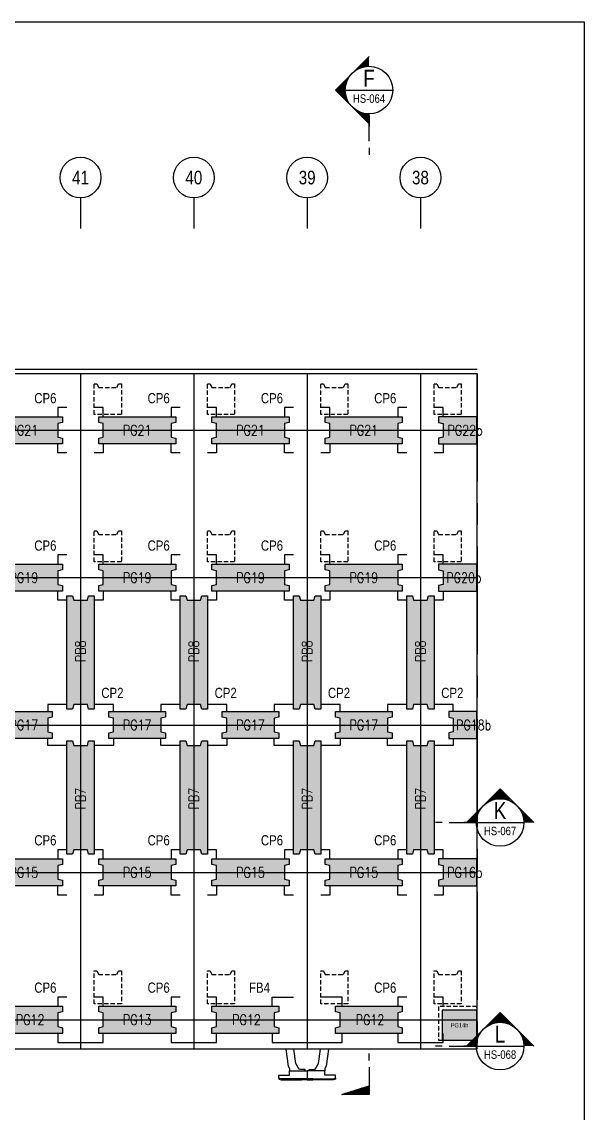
# Model space of a CAD drawing. Header units: millimetres. Extents: x 4668 to 40173, y -3560 to 14620.
# Drawn here: x 37691 to 40173, y 9806 to 14620 of the extents above; entities that cross this region are included whole.
import ezdxf
from ezdxf.enums import TextEntityAlignment as Align

# ---------------------------------------------------------------- set-up
doc = ezdxf.new("R2010")
doc.units = ezdxf.units.MM
for name, pattern in [('CENTER', [50.8, 31.75, -6.35, 6.35, -6.35]), ('DASHED', [19.05, 12.7, -6.35]), ('HIDDEN', [9.525, 6.35, -3.175])]:
    doc.linetypes.add(name, pattern=pattern)
doc.layers.get('0').transparency = 0.5
for name, color, linetype in [('DIM_03', 1, 'Continuous'), ('HB_SYMBOLS', 7, 'Continuous'), ('場鑄梁', 4, 'Continuous'), ('場鑄梁_虛線', 4, 'Continuous'), ('大樑編號', 2, 'Continuous'), ('底圖', 7, 'Continuous'), ('防舷材', 7, 'Continuous'), ('預鑄梁', 7, 'Continuous'), ('預鑄梁_TXT', 2, 'Continuous'), ('預鑄梁_外緣', 7, 'Continuous'), ('預鑄樁帽', 6, 'Continuous'), ('預鑄樁帽_TXT', 2, 'Continuous')]:
    doc.layers.add(name, color=color, linetype=linetype)
doc.layers.add('HB_0', color=7, linetype='Continuous', transparency=0.5)
doc.layers.add('預鑄梁_HATCH', color=253, linetype='Continuous', transparency=0.5)
doc.layers.get('預鑄樁帽').off()
doc.styles.get("Standard").update_dxf_attribs({"font": 'arial.ttf'})
doc.styles.add('結構平面-V3$0$STANDARD', font='ROMANS', dxfattribs={"width": 0.8, "bigfont": 'LCHINA.shx'})

# ---------------------------------------------------------------- blocks, each defined once
blk = doc.blocks.new('gr_t')
at = {"layer": 'HB_SYMBOLS', "color": 4, "linetype": 'Continuous'}
blk.add_line((0, -6), (0, -15), dxfattribs=at)
blk.add_circle((0, 0), 6, dxfattribs=at)
at = {"layer": 'HB_SYMBOLS', "color": 4, "linetype": 'Continuous', "width": 0.8}
blk.add_attdef('A', text='', height=4.5, dxfattribs=at).set_placement((0, 0), align=Align.MIDDLE)
blk = doc.blocks.new('HP1250-flat-1')
at = {"color": 7, "linetype": 'Continuous'}
for points in [[(-0.947, 1.35), (-0.838, 0.601), (-0.78, 0.5), (-0.78, 0.4)], [(0.947, 1.35), (0.838, 0.601), (0.78, 0.5), (0.78, 0.4)]]:
    blk.add_lwpolyline(points, dxfattribs=at)
for points in [[(-0.09, 0.4), (-0.09, 0.457, 0.414214), (-0.095, 0.462), (-0.298, 0.462, -0.272631), (-0.385, 0.512), (-0.5, 0.715), (-0.594, 1.35)], [(0.09, 0.4), (0.09, 0.457, -0.414214), (0.095, 0.462), (0.298, 0.462, 0.272631), (0.385, 0.512), (0.5, 0.715), (0.594, 1.35)]]:
    blk.add_lwpolyline(points, format="xyb", dxfattribs=at)
for points in [[(0, 0.4), (0, 0.04), (-1.144, 0.04), (-1.25, 0.072), (-1.25, 0.2), (-0.78, 0.2), (-0.78, 0.4)], [(-1.15, 0), (-0.75, 0), (-0.75, 0.04), (-1.144, 0.04), (-1.25, 0.072), (-1.25, 0.03)], [(-0.75, 0.04), (-0.75, 0), (-0.25, 0), (-0.25, 0.04)], [(0, 0.04), (0, 0), (-0.25, 0), (-0.25, 0.04)], [(0, 0.4), (0, 0.04), (1.144, 0.04), (1.25, 0.072), (1.25, 0.2), (0.78, 0.2), (0.78, 0.4)], [(0, 0.04), (0, 0), (0.25, 0), (0.25, 0.04)], [(0.75, 0.04), (0.75, 0), (0.25, 0), (0.25, 0.04)], [(1.15, 0), (0.75, 0), (0.75, 0.04), (1.144, 0.04), (1.25, 0.072), (1.25, 0.03)]]:
    blk.add_lwpolyline(points, close=True, dxfattribs=at)
blk = doc.blocks.new('CP2')
at = {"layer": '預鑄樁帽_TXT', "linetype": 'Continuous', "width": 0.8}
blk.add_text('CP2', height=45, dxfattribs=at).set_placement((-14.5, 241.6), align=Align.MIDDLE)
blk = doc.blocks.new('SEC2U0-n')
at = {"color": 2, "linetype": 'Continuous'}
for p, q in [((-9.9, 0), (0, 9.9)), ((0, 9.9), (9.9, 0)), ((-7.51, 0), (-10.62, 0))]:
    blk.add_line(p, q, dxfattribs=at)
at = {"color": 3}
for p, q in [((-17, 0), (-19, 0)), ((-15, 0), (-7, 0))]:
    blk.add_line(p, q, dxfattribs=at)
at = {"color": 2, "linetype": 'Continuous'}
blk.add_circle((0, 0), 7, dxfattribs=at)
for points in [[(0, 9.9), (-3.5, 6.06), (-4.95, 4.95), (-4.26, 5.55)], [(0, 9.9), (-1.81, 6.76), (-3.5, 6.06), (-1.81, 6.76)], [(0, 9.9), (0, 7), (-1.81, 6.76), (-0.91, 6.94)], [(0, 9.9), (3.5, 6.06), (4.95, 4.95), (4.26, 5.55)], [(0, 9.9), (1.81, 6.76), (3.5, 6.06), (1.81, 6.76)], [(0, 9.9), (0, 7), (1.81, 6.76), (0.91, 6.94)], [(-9.9, 0), (-6.06, 3.5), (-4.95, 4.95), (-5.55, 4.26)], [(-9.9, 0), (-6.76, 1.81), (-6.06, 3.5), (-6.76, 1.81)], [(9.9, 0), (6.06, 3.5), (4.95, 4.95), (5.55, 4.26)], [(9.9, 0), (6.76, 1.81), (6.06, 3.5), (6.76, 1.81)], [(-9.9, 0), (-7, 0), (-6.76, 1.81), (-6.94, 0.91)], [(9.9, 0), (7, 0), (6.76, 1.81), (6.94, 0.91)]]:
    blk.add_solid(points, dxfattribs=at)
blk = doc.blocks.new('ST-n')
at = {"color": 2}
blk.add_line((-7, 0), (7, 0), dxfattribs=at)
blk.add_circle((0, 0), 7, dxfattribs=at)
at = {"color": 3, "width": 0.8}
blk.add_attdef('A', text='', height=4.5, dxfattribs=at).set_placement((0, 3.5), align=Align.MIDDLE)
at = {"color": 1, "width": 0.8}
blk.add_attdef('HB2002', text='', height=2.5, dxfattribs=at).set_placement((0, -2.5), align=Align.MIDDLE)
blk = doc.blocks.new('*X499')
at = {"color": 0, "linetype": 'Continuous'}
for p, q in [((79.88, 269.21), (80.31, 269.64)), ((80.06, 269.21), (80.57, 269.72)), ((80.24, 269.21), (80.83, 269.8)), ((80.41, 269.21), (81.09, 269.88)), ((80.59, 269.21), (81.34, 269.96)), ((80.77, 269.21), (81.6, 270.04)), ((80.94, 269.21), (81.86, 270.12)), ((81.12, 269.21), (82.11, 270.2)), ((81.3, 269.21), (82.37, 270.29)), ((81.47, 269.21), (82.63, 270.37)), ((81.65, 269.21), (82.89, 270.45)), ((81.83, 269.21), (83.14, 270.53)), ((82, 269.21), (83.4, 270.61)), ((82.18, 269.21), (83.66, 270.69)), ((82.36, 269.21), (83.91, 270.77)), ((82.53, 269.21), (84.17, 270.85)), ((82.71, 269.21), (84.43, 270.93)), ((82.89, 269.21), (84.69, 271.01)), ((83.06, 269.21), (84.94, 271.09)), ((83.24, 269.21), (85.2, 271.17)), ((83.42, 269.21), (85.46, 271.25)), ((83.59, 269.21), (85.71, 271.33)), ((83.77, 269.21), (85.97, 271.41)), ((83.95, 269.21), (86.23, 271.49)), ((84.12, 269.21), (86.49, 271.57)), ((84.3, 269.21), (86.74, 271.65)), ((84.48, 269.21), (86.93, 271.66)), ((84.65, 269.21), (86.93, 271.48)), ((84.83, 269.21), (86.93, 271.31)), ((85.01, 269.21), (86.93, 271.13)), ((85.19, 269.21), (86.93, 270.95)), ((85.36, 269.21), (86.93, 270.78)), ((85.54, 269.21), (86.93, 270.6)), ((85.72, 269.21), (86.93, 270.42)), ((85.89, 269.21), (86.93, 270.25)), ((86.07, 269.21), (86.93, 270.07)), ((86.25, 269.21), (86.93, 269.89)), ((86.42, 269.21), (86.93, 269.72)), ((79, 269.21), (79.03, 269.24)), ((79.17, 269.21), (79.29, 269.32)), ((79.35, 269.21), (79.54, 269.4)), ((79.53, 269.21), (79.8, 269.48)), ((79.71, 269.21), (80.06, 269.56)), ((86.6, 269.21), (86.93, 269.54)), ((86.78, 269.21), (86.93, 269.36))]:
    blk.add_line(p, q, dxfattribs=at)
blk = doc.blocks.new('SEND-n')
at = {"color": 3}
for p, q in [((8, 0), (0, 0)), ((10, 0), (12, 0))]:
    blk.add_line(p, q, dxfattribs=at)
at = {"color": 2, "linetype": 'Continuous'}
blk.add_lwpolyline([(0, 0), (0, 8), (2.5, 0)], close=True, dxfattribs=at)
at = {"color": 2, "linetype": 'Continuous', "rotation": 270}
blk.add_blockref('*X499', (-269.21, 86.93), dxfattribs=at)
blk = doc.blocks.new('CP6')
at = {"layer": '預鑄樁帽_TXT', "linetype": 'Continuous', "width": 0.8}
blk.add_text('CP6', height=45, dxfattribs=at).set_placement((-265.3, 251.6), align=Align.MIDDLE)
blk = doc.blocks.new('FB4')
at = {"layer": '預鑄樁帽_TXT', "linetype": 'Continuous', "width": 0.8}
blk.add_text('FB4', height=45, dxfattribs=at).set_placement((-365.3, 241.6), align=Align.MIDDLE)
blk = doc.blocks.new('PB6')
at = {"layer": 'HB_0', "color": 1, "linetype": 'HIDDEN', "ltscale": 3}
blk.add_lwpolyline([(0, 0), (0, 146), (12, 146), (20, 130), (100, 130), (108, 146), (120, 146), (120, 0), (0, 0)], dxfattribs=at)
blk = doc.blocks.new('PB7')
at = {"layer": '預鑄梁_HATCH'}
blk.add_hatch(color=256, dxfattribs=at).paths.add_polyline_path([(-120, 10), (-95, 10), (-90, 30), (-30, 30), (-25, 10), (0, 10), (0, 510), (-25, 510), (-30, 490), (-90, 490), (-95, 510), (-120, 510)])
at = {"layer": '預鑄梁', "linetype": 'DASHED', "ltscale": 50}
blk.add_lwpolyline([(0, 10), (-25, 10), (-30, 30), (-90, 30), (-95, 10), (-120, 10), (-120, 510), (-95, 510), (-90, 490), (-30, 490), (-25, 510), (0, 510), (0, 10)], dxfattribs=at)
at = {"layer": '預鑄梁_外緣'}
blk.add_lwpolyline([(0, 10), (-25, 10), (-30, 30), (-90, 30), (-95, 10), (-120, 10), (-120, 510), (-95, 510), (-90, 490), (-30, 490), (-25, 510), (0, 510), (0, 10)], dxfattribs=at)
at = {"layer": '預鑄梁_TXT', "linetype": 'Continuous', "style": '結構平面-V3$0$STANDARD', "width": 0.8}
blk.add_text('PB7', height=45, rotation=90, dxfattribs=at).set_placement((-60, 255), align=Align.MIDDLE)
blk = doc.blocks.new('PB8')
at = {"layer": '預鑄梁_HATCH'}
blk.add_hatch(color=256, dxfattribs=at).paths.add_polyline_path([(-95, 500), (-120, 500), (-120, 0), (-95, 0), (-90, 20), (-30, 20), (-25, 0), (0, 0), (0, 500), (-25, 500), (-30, 480), (-90, 480)])
at = {"layer": '預鑄梁', "linetype": 'DASHED', "ltscale": 50}
blk.add_lwpolyline([(0, 0), (-25, 0), (-30, 20), (-90, 20), (-95, 0), (-120, 0), (-120, 500), (-95, 500), (-90, 480), (-30, 480), (-25, 500), (0, 500), (0, 0)], dxfattribs=at)
at = {"layer": '預鑄梁_外緣'}
blk.add_lwpolyline([(0, 0), (-25, 0), (-30, 20), (-90, 20), (-95, 0), (-120, 0), (-120, 500), (-95, 500), (-90, 480), (-30, 480), (-25, 500), (0, 500), (0, 0)], dxfattribs=at)
at = {"layer": '預鑄梁_TXT', "linetype": 'Continuous', "style": '結構平面-V3$0$STANDARD', "width": 0.8}
blk.add_text('PB8', height=45, rotation=90, dxfattribs=at).set_placement((-60, 255), align=Align.MIDDLE)
blk = doc.blocks.new('PB9')
at = {"layer": 'HB_0', "color": 1, "linetype": 'HIDDEN', "ltscale": 3}
blk.add_lwpolyline([(0, 136), (12, 136), (20, 120), (100, 120), (108, 136), (120, 136), (120, 0), (0, 0)], close=True, dxfattribs=at)
blk = doc.blocks.new('PB10')
at = {"layer": 'HB_0', "color": 1, "linetype": 'HIDDEN', "ltscale": 3}
blk.add_lwpolyline([(0, 135), (12, 135), (20, 119), (100, 119), (108, 135), (120, 135), (120, 0), (0, 0)], close=True, dxfattribs=at)
blk = doc.blocks.new('PG12')
at = {"layer": '預鑄梁_HATCH'}
blk.add_hatch(color=256, dxfattribs=at).paths.add_polyline_path([(295, 0), (295, 25), (275, 30), (275, 90), (295, 95), (295, 120), (0, 120), (0, 95), (20, 90), (20, 30), (0, 25), (0, 0)])
at = {"layer": '預鑄梁', "linetype": 'DASHED', "ltscale": 50}
blk.add_lwpolyline([(0, 0), (0, 25), (20, 30), (20, 90), (0, 95), (0, 120), (295, 120), (295, 95), (275, 90), (275, 30), (295, 25), (295, 0), (0, 0)], dxfattribs=at)
at = {"layer": '預鑄梁_外緣'}
blk.add_lwpolyline([(0, 0), (0, 25), (20, 30), (20, 90), (0, 95), (0, 120), (295, 120), (295, 95), (275, 90), (275, 30), (295, 25), (295, 0), (0, 0)], dxfattribs=at)
at = {"layer": '預鑄梁_TXT', "linetype": 'Continuous', "style": '結構平面-V3$0$STANDARD', "width": 0.8}
blk.add_text('PG12', height=45, rotation=0, dxfattribs=at).set_placement((152.5, 60), align=Align.MIDDLE)
blk = doc.blocks.new('PG13')
at = {"layer": '預鑄梁_HATCH'}
blk.add_hatch(color=256, dxfattribs=at).paths.add_polyline_path([(350, 0), (350, 25), (330, 30), (330, 90), (350, 95), (350, 120), (10, 120), (10, 95), (30, 90), (30, 30), (10, 25), (10, 0)])
at = {"layer": '預鑄梁', "linetype": 'DASHED', "ltscale": 50}
blk.add_lwpolyline([(10, 0), (10, 25), (30, 30), (30, 90), (10, 95), (10, 120), (350, 120), (350, 95), (330, 90), (330, 30), (350, 25), (350, 0), (10, 0)], dxfattribs=at)
at = {"layer": '預鑄梁_外緣'}
blk.add_lwpolyline([(10, 0), (10, 25), (30, 30), (30, 90), (10, 95), (10, 120), (350, 120), (350, 95), (330, 90), (330, 30), (350, 25), (350, 0), (10, 0)], dxfattribs=at)
at = {"layer": '預鑄梁_TXT', "linetype": 'Continuous', "style": '結構平面-V3$0$STANDARD', "width": 0.8}
blk.add_text('PG13', height=45, rotation=0, dxfattribs=at).set_placement((180, 60), align=Align.MIDDLE)
blk = doc.blocks.new('PG14b')
at = {"layer": 'HB_0'}
h = blk.add_hatch(color=253, dxfattribs=at)
h.dxf.hatch_style = 1
h.paths.add_polyline_path([(0, 102), (-153, 102), (-153, -30), (0, -30)])
at = {"layer": 'HB_0', "color": 1, "linetype": 'HIDDEN', "ltscale": 3}
blk.add_lwpolyline([(-169, -30), (0, -30), (0, 118), (-169, 118)], close=True, dxfattribs=at)
at = {"layer": 'HB_0', "color": 7}
blk.add_lwpolyline([(-153, -30), (0, -30), (0, 102), (-153, 102)], close=True, dxfattribs=at)
at = {"layer": '大樑編號', "linetype": 'Continuous', "width": 0.8}
blk.add_text('PG14b', height=18, rotation=360, dxfattribs=at).set_placement((-76.5, 36), align=Align.MIDDLE)
blk = doc.blocks.new('PG15')
at = {"layer": '預鑄梁_HATCH'}
blk.add_hatch(color=256, dxfattribs=at).paths.add_polyline_path([(10, 25), (10, 0), (350, 0), (350, 25), (330, 30), (330, 90), (350, 95), (350, 120), (10, 120), (10, 95), (30, 90), (30, 30)])
at = {"layer": '預鑄梁', "linetype": 'DASHED', "ltscale": 50}
blk.add_lwpolyline([(10, 0), (10, 25), (30, 30), (30, 90), (10, 95), (10, 120), (350, 120), (350, 95), (330, 90), (330, 30), (350, 25), (350, 0), (10, 0)], dxfattribs=at)
at = {"layer": '預鑄梁_外緣'}
blk.add_lwpolyline([(10, 0), (10, 25), (30, 30), (30, 90), (10, 95), (10, 120), (350, 120), (350, 95), (330, 90), (330, 30), (350, 25), (350, 0), (10, 0)], dxfattribs=at)
at = {"layer": '預鑄梁_TXT', "linetype": 'Continuous', "style": '結構平面-V3$0$STANDARD', "width": 0.8}
blk.add_text('PG15', height=45, rotation=0, dxfattribs=at).set_placement((180, 60), align=Align.MIDDLE)
blk = doc.blocks.new('PG16b')
at = {"layer": '預鑄梁_HATCH'}
blk.add_hatch(color=256, dxfattribs=at).paths.add_polyline_path([(-169, 25), (-169, 0), (0, 0), (0, 120), (-169, 120), (-169, 95), (-149, 90), (-149, 30)])
at = {"layer": '預鑄梁', "linetype": 'DASHED', "ltscale": 50}
blk.add_lwpolyline([(0, 0), (0, 120), (-169, 120), (-169, 95), (-149, 90), (-149, 30), (-169, 25), (-169, 0)], close=True, dxfattribs=at)
at = {"layer": '預鑄梁_外緣'}
blk.add_lwpolyline([(0, 0), (0, 120), (-169, 120), (-169, 95), (-149, 90), (-149, 30), (-169, 25), (-169, 0)], close=True, dxfattribs=at)
at = {"layer": '預鑄梁_TXT', "linetype": 'Continuous', "style": '結構平面-V3$0$STANDARD', "width": 0.8}
blk.add_text('PG16b', height=45, rotation=360, dxfattribs=at).set_placement((-53, 60), align=Align.MIDDLE)
blk = doc.blocks.new('PG17')
at = {"layer": '預鑄梁_HATCH'}
blk.add_hatch(color=256, dxfattribs=at).paths.add_polyline_path([(250, 0), (250, 25), (230, 30), (230, 90), (250, 95), (250, 120), (0, 120), (0, 95), (20, 90), (20, 30), (0, 25), (0, 0)])
at = {"layer": '預鑄梁', "linetype": 'DASHED', "ltscale": 50}
blk.add_lwpolyline([(0, 0), (0, 25), (20, 30), (20, 90), (0, 95), (0, 120), (250, 120), (250, 95), (230, 90), (230, 30), (250, 25), (250, 0), (0, 0)], dxfattribs=at)
at = {"layer": '預鑄梁_外緣'}
blk.add_lwpolyline([(0, 0), (0, 25), (20, 30), (20, 90), (0, 95), (0, 120), (250, 120), (250, 95), (230, 90), (230, 30), (250, 25), (250, 0), (0, 0)], dxfattribs=at)
at = {"layer": '預鑄梁_TXT', "linetype": 'Continuous', "style": '結構平面-V3$0$STANDARD', "width": 0.8}
blk.add_text('PG17', height=45, rotation=0, dxfattribs=at).set_placement((125, 60), align=Align.MIDDLE)
blk = doc.blocks.new('PG18b')
at = {"layer": '預鑄梁_HATCH'}
blk.add_hatch(color=256, dxfattribs=at).paths.add_polyline_path([(124, 120), (124, 0), (0, 0), (0, 25), (20, 30), (20, 90), (0, 95), (0, 120)])
at = {"layer": '預鑄梁', "linetype": 'DASHED', "ltscale": 50}
blk.add_lwpolyline([(124, 0), (124, 120), (0, 120), (0, 95), (20, 90), (20, 30), (0, 25), (0, 0)], close=True, dxfattribs=at)
at = {"layer": '預鑄梁_外緣'}
blk.add_lwpolyline([(124, 0), (124, 120), (0, 120), (0, 95), (20, 90), (20, 30), (0, 25), (0, 0)], close=True, dxfattribs=at)
at = {"layer": '預鑄梁_TXT', "linetype": 'Continuous', "style": '結構平面-V3$0$STANDARD', "width": 0.8}
blk.add_text('PG18b', height=45, rotation=360, dxfattribs=at).set_placement((110, 60), align=Align.MIDDLE)
blk = doc.blocks.new('PG19')
at = {"layer": '預鑄梁_HATCH'}
blk.add_hatch(color=256, dxfattribs=at).paths.add_polyline_path([(10, 25), (10, 0), (350, 0), (350, 25), (330, 30), (330, 90), (350, 95), (350, 120), (10, 120), (10, 95), (30, 90), (30, 30)])
at = {"layer": '預鑄梁', "linetype": 'DASHED', "ltscale": 50}
blk.add_lwpolyline([(10, 0), (10, 25), (30, 30), (30, 90), (10, 95), (10, 120), (350, 120), (350, 95), (330, 90), (330, 30), (350, 25), (350, 0), (10, 0)], dxfattribs=at)
at = {"layer": '預鑄梁_外緣'}
blk.add_lwpolyline([(10, 0), (10, 25), (30, 30), (30, 90), (10, 95), (10, 120), (350, 120), (350, 95), (330, 90), (330, 30), (350, 25), (350, 0), (10, 0)], dxfattribs=at)
at = {"layer": '預鑄梁_TXT', "linetype": 'Continuous', "style": '結構平面-V3$0$STANDARD', "width": 0.8}
blk.add_text('PG19', height=45, rotation=0, dxfattribs=at).set_placement((180, 60), align=Align.MIDDLE)
blk = doc.blocks.new('PG20b')
at = {"layer": '預鑄梁_HATCH'}
blk.add_hatch(color=256, dxfattribs=at).paths.add_polyline_path([(-169, 25), (-169, 0), (0, 0), (0, 120), (-169, 120), (-169, 95), (-149, 90), (-149, 30)])
at = {"layer": '預鑄梁', "linetype": 'DASHED', "ltscale": 50}
blk.add_lwpolyline([(0, 0), (0, 120), (-169, 120), (-169, 95), (-149, 90), (-149, 30), (-169, 25), (-169, 0)], close=True, dxfattribs=at)
at = {"layer": '預鑄梁_外緣'}
blk.add_lwpolyline([(0, 0), (0, 120), (-169, 120), (-169, 95), (-149, 90), (-149, 30), (-169, 25), (-169, 0)], close=True, dxfattribs=at)
at = {"layer": '預鑄梁_TXT', "linetype": 'Continuous', "style": '結構平面-V3$0$STANDARD', "width": 0.8}
blk.add_text('PG20b', height=45, rotation=360, dxfattribs=at).set_placement((-56.9, 60), align=Align.MIDDLE)
blk = doc.blocks.new('PG21')
at = {"layer": '預鑄梁_HATCH'}
blk.add_hatch(color=256, dxfattribs=at).paths.add_polyline_path([(10, 25), (10, 0), (350, 0), (350, 25), (330, 30), (330, 90), (350, 95), (350, 120), (10, 120), (10, 95), (30, 90), (30, 30)])
at = {"layer": '預鑄梁', "linetype": 'DASHED', "ltscale": 50}
blk.add_lwpolyline([(10, 0), (10, 25), (30, 30), (30, 90), (10, 95), (10, 120), (350, 120), (350, 95), (330, 90), (330, 30), (350, 25), (350, 0), (10, 0)], dxfattribs=at)
at = {"layer": '預鑄梁_外緣'}
blk.add_lwpolyline([(10, 0), (10, 25), (30, 30), (30, 90), (10, 95), (10, 120), (350, 120), (350, 95), (330, 90), (330, 30), (350, 25), (350, 0), (10, 0)], dxfattribs=at)
at = {"layer": '預鑄梁_TXT', "linetype": 'Continuous', "style": '結構平面-V3$0$STANDARD', "width": 0.8}
blk.add_text('PG21', height=45, rotation=0, dxfattribs=at).set_placement((180, 60), align=Align.MIDDLE)
blk = doc.blocks.new('PG22b')
at = {"layer": '預鑄梁_HATCH'}
blk.add_hatch(color=256, dxfattribs=at).paths.add_polyline_path([(-169, 25), (-169, 0), (0, 0), (0, 120), (-169, 120), (-169, 95), (-149, 90), (-149, 30)])
at = {"layer": '預鑄梁', "linetype": 'DASHED', "ltscale": 50}
blk.add_lwpolyline([(0, 0), (0, 120), (-169, 120), (-169, 95), (-149, 90), (-149, 30), (-169, 25), (-169, 0)], close=True, dxfattribs=at)
at = {"layer": '預鑄梁_外緣'}
blk.add_lwpolyline([(0, 0), (0, 120), (-169, 120), (-169, 95), (-149, 90), (-149, 30), (-169, 25), (-169, 0)], close=True, dxfattribs=at)
at = {"layer": '預鑄梁_TXT', "linetype": 'Continuous', "style": '結構平面-V3$0$STANDARD', "width": 0.8}
blk.add_text('PG22b', height=45, rotation=360, dxfattribs=at).set_placement((-52, 60), align=Align.MIDDLE)

msp = doc.modelspace()

# ---------------------------------------------------------------- linework, layer by layer
at = {"layer": 'Defpoints', "color": 217, "true_color": 0x93278f}
msp.add_lwpolyline([(40173.213, 7667.236), (37180.713, 7667.236), (37180.713, 6332.236), (28338.213, 6332.236), (28338.213, 14619.736), (40173.213, 14619.736)], close=True, dxfattribs=at)
at = {"layer": '場鑄梁'}
for points in [[(37890.678, 12918.16), (37850.678, 12918.16), (37850.678, 12878.16)], [(38050.678, 12878.16), (38050.678, 12918.16), (38010.678, 12918.16)], [(38390.678, 12918.16), (38350.678, 12918.16), (38350.678, 12878.16)], [(38550.678, 12878.16), (38550.678, 12918.16), (38510.678, 12918.16)], [(38890.678, 12918.16), (38850.678, 12918.16), (38850.678, 12878.16)], [(39050.678, 12878.16), (39050.678, 12918.16), (39010.678, 12918.16)], [(39390.678, 12918.16), (39350.678, 12918.16), (39350.678, 12878.16)], [(39550.678, 12878.16), (39550.678, 12918.16), (39510.678, 12918.16)], [(37890.678, 12718.16), (37850.678, 12718.16), (37850.678, 12758.16)], [(38050.678, 12758.16), (38050.678, 12718.16), (38010.678, 12718.16)], [(38390.678, 12718.16), (38350.678, 12718.16), (38350.678, 12758.16)], [(38550.678, 12758.16), (38550.678, 12718.16), (38510.678, 12718.16)], [(38890.678, 12718.16), (38850.678, 12718.16), (38850.678, 12758.16)], [(39050.678, 12758.16), (39050.678, 12718.16), (39010.678, 12718.16)], [(39390.678, 12718.16), (39350.678, 12718.16), (39350.678, 12758.16)], [(39550.678, 12758.16), (39550.678, 12718.16), (39510.678, 12718.16)], [(37890.678, 12268.16), (37850.678, 12268.16), (37850.678, 12228.16)], [(38050.678, 12228.16), (38050.678, 12268.16), (38010.678, 12268.16)], [(38390.678, 12268.16), (38350.678, 12268.16), (38350.678, 12228.16)], [(38550.678, 12228.16), (38550.678, 12268.16), (38510.678, 12268.16)], [(38890.678, 12268.16), (38850.678, 12268.16), (38850.678, 12228.16)], [(39050.678, 12228.16), (39050.678, 12268.16), (39010.678, 12268.16)], [(39390.678, 12268.16), (39350.678, 12268.16), (39350.678, 12228.16)], [(39550.678, 12228.16), (39550.678, 12268.16), (39510.678, 12268.16)], [(37890.678, 12068.16), (37850.678, 12068.16), (37850.678, 12108.16)], [(38050.678, 12108.16), (38050.678, 12068.16), (38010.678, 12068.16)], [(38390.678, 12068.16), (38350.678, 12068.16), (38350.678, 12108.16)], [(38550.678, 12108.16), (38550.678, 12068.16), (38510.678, 12068.16)], [(38890.678, 12068.16), (38850.678, 12068.16), (38850.678, 12108.16)], [(39050.678, 12108.16), (39050.678, 12068.16), (39010.678, 12068.16)], [(39390.678, 12068.16), (39350.678, 12068.16), (39350.678, 12108.16)], [(39550.678, 12108.16), (39550.678, 12068.16), (39510.678, 12068.16)], [(37890.678, 11608.16), (37805.678, 11608.16), (37805.678, 11578.16)], [(38095.678, 11578.16), (38095.678, 11608.16), (38010.678, 11608.16)], [(38390.678, 11608.16), (38305.678, 11608.16), (38305.678, 11578.16)], [(38595.678, 11578.16), (38595.678, 11608.16), (38510.678, 11608.16)], [(38890.678, 11608.16), (38805.678, 11608.16), (38805.678, 11578.16)], [(39095.678, 11578.16), (39095.678, 11608.16), (39010.678, 11608.16)], [(39390.678, 11608.16), (39305.678, 11608.16), (39305.678, 11578.16)], [(39595.678, 11578.16), (39595.678, 11608.16), (39510.678, 11608.16)], [(37890.678, 11428.16), (37805.678, 11428.16), (37805.678, 11458.16)], [(38095.678, 11458.16), (38095.678, 11428.16), (38010.678, 11428.16)], [(38390.678, 11428.16), (38305.678, 11428.16), (38305.678, 11458.16)], [(38595.678, 11458.16), (38595.678, 11428.16), (38510.678, 11428.16)], [(38890.678, 11428.16), (38805.678, 11428.16), (38805.678, 11458.16)], [(39095.678, 11458.16), (39095.678, 11428.16), (39010.678, 11428.16)], [(39390.678, 11428.16), (39305.678, 11428.16), (39305.678, 11458.16)], [(39595.678, 11458.16), (39595.678, 11428.16), (39510.678, 11428.16)], [(37890.678, 10968.16), (37850.678, 10968.16), (37850.678, 10928.16)], [(38050.678, 10928.16), (38050.678, 10968.16), (38010.678, 10968.16)], [(38390.678, 10968.16), (38350.678, 10968.16), (38350.678, 10928.16)], [(38550.678, 10928.16), (38550.678, 10968.16), (38510.678, 10968.16)], [(38890.678, 10968.16), (38850.678, 10968.16), (38850.678, 10928.16)], [(39050.678, 10928.16), (39050.678, 10968.16), (39010.678, 10968.16)], [(39390.678, 10968.16), (39350.678, 10968.16), (39350.678, 10928.16)], [(39550.678, 10928.16), (39550.678, 10968.16), (39510.678, 10968.16)], [(37890.678, 10768.16), (37850.678, 10768.16), (37850.678, 10808.16)], [(38050.678, 10808.16), (38050.678, 10768.16), (38010.678, 10768.16)], [(38390.678, 10768.16), (38350.678, 10768.16), (38350.678, 10808.16)], [(38550.678, 10808.16), (38550.678, 10768.16), (38510.678, 10768.16)], [(38890.678, 10768.16), (38850.678, 10768.16), (38850.678, 10808.16)], [(39050.678, 10808.16), (39050.678, 10768.16), (39010.678, 10768.16)], [(39390.678, 10768.16), (39350.678, 10768.16), (39350.678, 10808.16)], [(39550.678, 10808.16), (39550.678, 10768.16), (39510.678, 10768.16)], [(37890.678, 10318.16), (37850.678, 10318.16), (37850.678, 10278.16)], [(38050.678, 10278.16), (38050.678, 10318.16), (38010.678, 10318.16)], [(38390.678, 10318.16), (38350.678, 10318.16), (38350.678, 10278.16)], [(38550.678, 10278.16), (38550.678, 10318.16), (38510.678, 10318.16)], [(38795.678, 10278.16), (38795.678, 10318.16), (38890.678, 10318.16)], [(39105.678, 10278.16), (39105.678, 10318.16), (39010.678, 10318.16)], [(39390.678, 10318.16), (39350.678, 10318.16), (39350.678, 10278.16)], [(39550.678, 10278.16), (39550.678, 10318.16), (39510.678, 10318.16)], [(37850.678, 10158.16), (37850.678, 10118.16), (38050.678, 10118.16), (38050.678, 10158.16)], [(38350.678, 10158.16), (38350.678, 10118.16), (38550.678, 10118.16), (38550.678, 10158.16)], [(38795.678, 10158.16), (38795.678, 10118.16), (39105.678, 10118.16), (39105.678, 10158.16)], [(39350.678, 10158.16), (39350.678, 10118.16), (39550.678, 10118.16), (39550.678, 10158.16)]]:
    msp.add_lwpolyline(points, dxfattribs=at)
at = {"layer": '場鑄梁_虛線', "linetype": 'DASHED', "ltscale": 50}
for points in [[(37890.678, 12918.16), (37850.678, 12918.16), (37850.678, 12878.16)], [(38050.678, 12878.16), (38050.678, 12918.16), (38010.678, 12918.16)], [(38390.678, 12918.16), (38350.678, 12918.16), (38350.678, 12878.16)], [(38550.678, 12878.16), (38550.678, 12918.16), (38510.678, 12918.16)], [(38890.678, 12918.16), (38850.678, 12918.16), (38850.678, 12878.16)], [(39050.678, 12878.16), (39050.678, 12918.16), (39010.678, 12918.16)], [(39390.678, 12918.16), (39350.678, 12918.16), (39350.678, 12878.16)], [(39550.678, 12878.16), (39550.678, 12918.16), (39510.678, 12918.16)], [(37890.678, 12718.16), (37850.678, 12718.16), (37850.678, 12758.16)], [(38050.678, 12758.16), (38050.678, 12718.16), (38010.678, 12718.16)], [(38390.678, 12718.16), (38350.678, 12718.16), (38350.678, 12758.16)], [(38550.678, 12758.16), (38550.678, 12718.16), (38510.678, 12718.16)], [(38890.678, 12718.16), (38850.678, 12718.16), (38850.678, 12758.16)], [(39050.678, 12758.16), (39050.678, 12718.16), (39010.678, 12718.16)], [(39390.678, 12718.16), (39350.678, 12718.16), (39350.678, 12758.16)], [(39550.678, 12758.16), (39550.678, 12718.16), (39510.678, 12718.16)], [(37890.678, 12268.16), (37850.678, 12268.16), (37850.678, 12228.16)], [(38050.678, 12228.16), (38050.678, 12268.16), (38010.678, 12268.16)], [(38390.678, 12268.16), (38350.678, 12268.16), (38350.678, 12228.16)], [(38550.678, 12228.16), (38550.678, 12268.16), (38510.678, 12268.16)], [(38890.678, 12268.16), (38850.678, 12268.16), (38850.678, 12228.16)], [(39050.678, 12228.16), (39050.678, 12268.16), (39010.678, 12268.16)], [(39390.678, 12268.16), (39350.678, 12268.16), (39350.678, 12228.16)], [(39550.678, 12228.16), (39550.678, 12268.16), (39510.678, 12268.16)], [(37890.678, 12068.16), (37850.678, 12068.16), (37850.678, 12108.16)], [(38050.678, 12108.16), (38050.678, 12068.16), (38010.678, 12068.16)], [(38390.678, 12068.16), (38350.678, 12068.16), (38350.678, 12108.16)], [(38550.678, 12108.16), (38550.678, 12068.16), (38510.678, 12068.16)], [(38890.678, 12068.16), (38850.678, 12068.16), (38850.678, 12108.16)], [(39050.678, 12108.16), (39050.678, 12068.16), (39010.678, 12068.16)], [(39390.678, 12068.16), (39350.678, 12068.16), (39350.678, 12108.16)], [(39550.678, 12108.16), (39550.678, 12068.16), (39510.678, 12068.16)], [(37890.678, 11608.16), (37805.678, 11608.16), (37805.678, 11578.16)], [(38095.678, 11578.16), (38095.678, 11608.16), (38010.678, 11608.16)], [(38390.678, 11608.16), (38305.678, 11608.16), (38305.678, 11578.16)], [(38595.678, 11578.16), (38595.678, 11608.16), (38510.678, 11608.16)], [(38890.678, 11608.16), (38805.678, 11608.16), (38805.678, 11578.16)], [(39095.678, 11578.16), (39095.678, 11608.16), (39010.678, 11608.16)], [(39390.678, 11608.16), (39305.678, 11608.16), (39305.678, 11578.16)], [(39595.678, 11578.16), (39595.678, 11608.16), (39510.678, 11608.16)], [(37890.678, 11428.16), (37805.678, 11428.16), (37805.678, 11458.16)], [(38095.678, 11458.16), (38095.678, 11428.16), (38010.678, 11428.16)], [(38390.678, 11428.16), (38305.678, 11428.16), (38305.678, 11458.16)], [(38595.678, 11458.16), (38595.678, 11428.16), (38510.678, 11428.16)], [(38890.678, 11428.16), (38805.678, 11428.16), (38805.678, 11458.16)], [(39095.678, 11458.16), (39095.678, 11428.16), (39010.678, 11428.16)], [(39390.678, 11428.16), (39305.678, 11428.16), (39305.678, 11458.16)], [(39595.678, 11458.16), (39595.678, 11428.16), (39510.678, 11428.16)], [(37890.678, 10968.16), (37850.678, 10968.16), (37850.678, 10928.16)], [(38050.678, 10928.16), (38050.678, 10968.16), (38010.678, 10968.16)], [(38390.678, 10968.16), (38350.678, 10968.16), (38350.678, 10928.16)], [(38550.678, 10928.16), (38550.678, 10968.16), (38510.678, 10968.16)], [(38890.678, 10968.16), (38850.678, 10968.16), (38850.678, 10928.16)], [(39050.678, 10928.16), (39050.678, 10968.16), (39010.678, 10968.16)], [(39390.678, 10968.16), (39350.678, 10968.16), (39350.678, 10928.16)], [(39550.678, 10928.16), (39550.678, 10968.16), (39510.678, 10968.16)], [(37890.678, 10768.16), (37850.678, 10768.16), (37850.678, 10808.16)], [(38050.678, 10808.16), (38050.678, 10768.16), (38010.678, 10768.16)], [(38390.678, 10768.16), (38350.678, 10768.16), (38350.678, 10808.16)], [(38550.678, 10808.16), (38550.678, 10768.16), (38510.678, 10768.16)], [(38890.678, 10768.16), (38850.678, 10768.16), (38850.678, 10808.16)], [(39050.678, 10808.16), (39050.678, 10768.16), (39010.678, 10768.16)], [(39390.678, 10768.16), (39350.678, 10768.16), (39350.678, 10808.16)], [(39550.678, 10808.16), (39550.678, 10768.16), (39510.678, 10768.16)], [(37890.678, 10318.16), (37850.678, 10318.16), (37850.678, 10278.16)], [(38050.678, 10278.16), (38050.678, 10318.16), (38010.678, 10318.16)], [(38390.678, 10318.16), (38350.678, 10318.16), (38350.678, 10278.16)], [(38550.678, 10278.16), (38550.678, 10318.16), (38510.678, 10318.16)], [(38795.678, 10278.16), (38795.678, 10318.16), (38890.678, 10318.16)], [(39105.678, 10278.16), (39105.678, 10318.16), (39010.678, 10318.16)], [(39390.678, 10318.16), (39350.678, 10318.16), (39350.678, 10278.16)], [(39550.678, 10278.16), (39550.678, 10318.16), (39510.678, 10318.16)], [(37850.678, 10158.16), (37850.678, 10118.16), (38050.678, 10118.16), (38050.678, 10158.16)], [(38350.678, 10158.16), (38350.678, 10118.16), (38550.678, 10118.16), (38550.678, 10158.16)], [(38795.678, 10158.16), (38795.678, 10118.16), (39105.678, 10118.16), (39105.678, 10158.16)], [(39350.678, 10158.16), (39350.678, 10118.16), (39550.678, 10118.16), (39550.678, 10158.16)]]:
    msp.add_lwpolyline(points, dxfattribs=at)
at = {"layer": '底圖'}
msp.add_line((35200.678, 13088.16), (39700.678, 13088.159), dxfattribs=at)
at = {"layer": '底圖', "color": 252, "linetype": 'CENTER', "ltscale": 150}
for p, q in [((37950.678, 13068.16), (37950.678, 10088.16)), ((38450.678, 13068.16), (38450.678, 10088.16)), ((38950.678, 13068.16), (38950.678, 10088.16)), ((39450.678, 13068.16), (39450.678, 10088.16)), ((35201.678, 12818.16), (39700.678, 12818.16)), ((35201.678, 12168.16), (39700.678, 12168.16)), ((35201.678, 11518.16), (39700.678, 11518.16)), ((35201.678, 10868.16), (39700.678, 10868.16)), ((35201.678, 10218.16), (39700.678, 10218.16))]:
    msp.add_line(p, q, dxfattribs=at)
at = {"layer": '底圖', "linetype": 'CENTER', "ltscale": 15}
msp.add_line((39700.678, 13068.16), (39700.678, 10088.16), dxfattribs=at)
at = {"layer": '底圖', "color": 4, "linetype": 'Continuous'}
msp.add_lwpolyline([(39699.678, 13068.16), (39699.678, 10088.16), (35201.678, 10088.16), (35201.678, 13068.16), (39699.678, 13068.16)], dxfattribs=at)

# ---------------------------------------------------------------- block references
at = {"layer": 'DIM_03', "xscale": 14.99999999999999, "yscale": 14.99999999999999, "zscale": 14.99999999999999}
for p, rotation in [((39223.645, 14318.735), 90.00000086103375), ((39802.059, 11088.16), 8.610337444451461e-07), ((39802.059, 10102.045), 8.610337444451461e-07)]:
    msp.add_blockref('SEC2U0-n', p, dxfattribs=dict(at, rotation=rotation))
at = {"layer": 'DIM_03', "linetype": 'Continuous'}
ref = msp.add_blockref('ST-n', (39223.645, 14318.735), dxfattribs=dict(at, xscale=14.99999999999999, yscale=14.99999999999999, zscale=14.99999999999999, rotation=7.778254040857746e-07))
ref.add_attrib('HB2002', 'HS-064', dxfattribs={"layer": '0', "color": 1, "height": 37.5, "rotation": 359.999999, "width": 0.8}).set_placement((39223.645, 14281.235), align=Align.MIDDLE)
ref.add_attrib('A', 'F', dxfattribs={"layer": '0', "color": 3, "height": 75, "rotation": 359.999999, "width": 0.8}).set_placement((39223.645, 14371.235), align=Align.MIDDLE)
ref = msp.add_blockref('ST-n', (39802.059, 11088.16), dxfattribs=dict(at, xscale=14.99999999999999, yscale=14.99999999999999, zscale=14.99999999999999, rotation=7.778253450905704e-07))
ref.add_attrib('HB2002', 'HS-067', dxfattribs={"layer": '0', "color": 1, "height": 37.5, "rotation": 359.999999, "width": 0.8}).set_placement((39802.059, 11050.66), align=Align.MIDDLE)
ref.add_attrib('A', 'K', dxfattribs={"layer": '0', "color": 3, "height": 75, "rotation": 359.999999, "width": 0.8}).set_placement((39802.059, 11140.66), align=Align.MIDDLE)
ref = msp.add_blockref('ST-n', (39802.059, 10102.045), dxfattribs=dict(at, xscale=14.99999999999999, yscale=14.99999999999999, zscale=14.99999999999999, rotation=7.778253450905704e-07))
ref.add_attrib('HB2002', 'HS-068', dxfattribs={"layer": '0', "color": 1, "height": 37.5, "rotation": 359.999999, "width": 0.8}).set_placement((39802.059, 10064.545), align=Align.MIDDLE)
ref.add_attrib('A', 'L', dxfattribs={"layer": '0', "color": 3, "height": 75, "rotation": 359.999999, "width": 0.8}).set_placement((39802.059, 10154.545), align=Align.MIDDLE)
at = {"layer": 'DIM_03', "linetype": 'Continuous', "xscale": 14.99999999999999, "yscale": 14.99999999999999, "zscale": 14.99999999999999, "rotation": 90.00000086094916}
msp.add_blockref('SEND-n', (39223.645, 9888.996), dxfattribs=at)
at = {"layer": '底圖'}
ref = msp.add_blockref('gr_t', (37950.678, 13932.85), dxfattribs=dict(at, xscale=15, yscale=15, zscale=15))
ref.add_attrib('A', '41', dxfattribs={"layer": 'HB_SYMBOLS', "color": 4, "linetype": 'Continuous', "height": 60, "width": 0.8}).set_placement((37950.678, 13932.85), align=Align.MIDDLE)
ref = msp.add_blockref('gr_t', (38450.678, 13932.85), dxfattribs=dict(at, xscale=15, yscale=15, zscale=15))
ref.add_attrib('A', '40', dxfattribs={"layer": 'HB_SYMBOLS', "color": 4, "linetype": 'Continuous', "height": 60, "width": 0.8}).set_placement((38450.678, 13932.85), align=Align.MIDDLE)
ref = msp.add_blockref('gr_t', (38950.678, 13932.85), dxfattribs=dict(at, xscale=15, yscale=15, zscale=15))
ref.add_attrib('A', '39', dxfattribs={"layer": 'HB_SYMBOLS', "color": 4, "linetype": 'Continuous', "height": 60, "width": 0.8}).set_placement((38950.678, 13932.85), align=Align.MIDDLE)
ref = msp.add_blockref('gr_t', (39450.678, 13932.85), dxfattribs=dict(at, xscale=15, yscale=15, zscale=15))
ref.add_attrib('A', '38', dxfattribs={"layer": 'HB_SYMBOLS', "color": 4, "linetype": 'Continuous', "height": 60, "width": 0.8}).set_placement((39450.678, 13932.85), align=Align.MIDDLE)
at = {"layer": '防舷材', "xscale": 100, "yscale": 100, "zscale": 100}
msp.add_blockref('HP1250-flat-1', (38950.678, 9953.16), dxfattribs=at)
at = {"layer": '預鑄梁'}
for name, p in [('PB10', (38010.678, 12888.16)), ('PB10', (38510.678, 12888.16)), ('PB10', (39010.678, 12888.16)), ('PB10', (39510.678, 12888.16)), ('PG21', (37520.678, 12758.16)), ('PG21', (38020.678, 12758.16)), ('PG21', (38520.678, 12758.16)), ('PG21', (39020.678, 12758.16)), ('PG22b', (39699.678, 12758.16)), ('PB9', (38010.678, 12238.16)), ('PB9', (38510.678, 12238.16)), ('PB9', (39010.678, 12238.16)), ('PB9', (39510.678, 12238.16)), ('PG19', (37520.678, 12108.16)), ('PG19', (38020.678, 12108.16)), ('PG19', (38520.678, 12108.16)), ('PG19', (39020.678, 12108.16)), ('PG20b', (39699.678, 12108.16)), ('PB8', (38010.678, 11588.16)), ('PB8', (38510.678, 11588.16)), ('PB8', (39010.678, 11588.16)), ('PB8', (39510.678, 11588.16)), ('PG17', (37575.678, 11458.16)), ('PG17', (38075.678, 11458.16)), ('PG17', (38575.678, 11458.16)), ('PG17', (39075.678, 11458.16)), ('PG18b', (39575.678, 11458.16)), ('PB7', (38010.678, 10938.16)), ('PB7', (38510.678, 10938.16)), ('PB7', (39010.678, 10938.16)), ('PB7', (39510.678, 10938.16)), ('PG15', (37520.678, 10808.16)), ('PG15', (38020.678, 10808.16)), ('PG15', (38520.678, 10808.16)), ('PG15', (39020.678, 10808.16)), ('PG16b', (39699.678, 10808.16)), ('PB6', (38010.678, 10288.16)), ('PB6', (38510.678, 10288.16)), ('PB6', (39010.678, 10288.16)), ('PB6', (39510.678, 10288.16)), ('PG12', (37575.678, 10158.16)), ('PG13', (38020.678, 10158.16)), ('PG12', (38530.678, 10158.16)), ('PG12', (39075.678, 10158.16)), ('PG14b', (39699.678, 10158.16))]:
    msp.add_blockref(name, p, dxfattribs=at)
at = {"layer": '預鑄樁帽'}
for name, p in [('CP6', (38060.678, 12708.16)), ('CP6', (38560.678, 12708.16)), ('CP6', (39060.678, 12708.16)), ('CP6', (39560.678, 12708.16)), ('CP6', (38060.678, 12058.16)), ('CP6', (38560.678, 12058.16)), ('CP6', (39060.678, 12058.16)), ('CP6', (39560.678, 12058.16)), ('CP2', (38105.678, 11418.16)), ('CP2', (38605.678, 11418.16)), ('CP2', (39105.678, 11418.16)), ('CP2', (39605.678, 11418.16)), ('CP6', (38060.678, 10758.16)), ('CP6', (38560.678, 10758.16)), ('CP6', (39060.678, 10758.16)), ('CP6', (39560.678, 10758.16)), ('CP6', (38060.678, 10108.16)), ('CP6', (38560.678, 10108.16)), ('FB4', (39105.678, 10118.16)), ('CP6', (39560.678, 10108.16))]:
    msp.add_blockref(name, p, dxfattribs=at)

doc.saveas('drawing.dxf')
